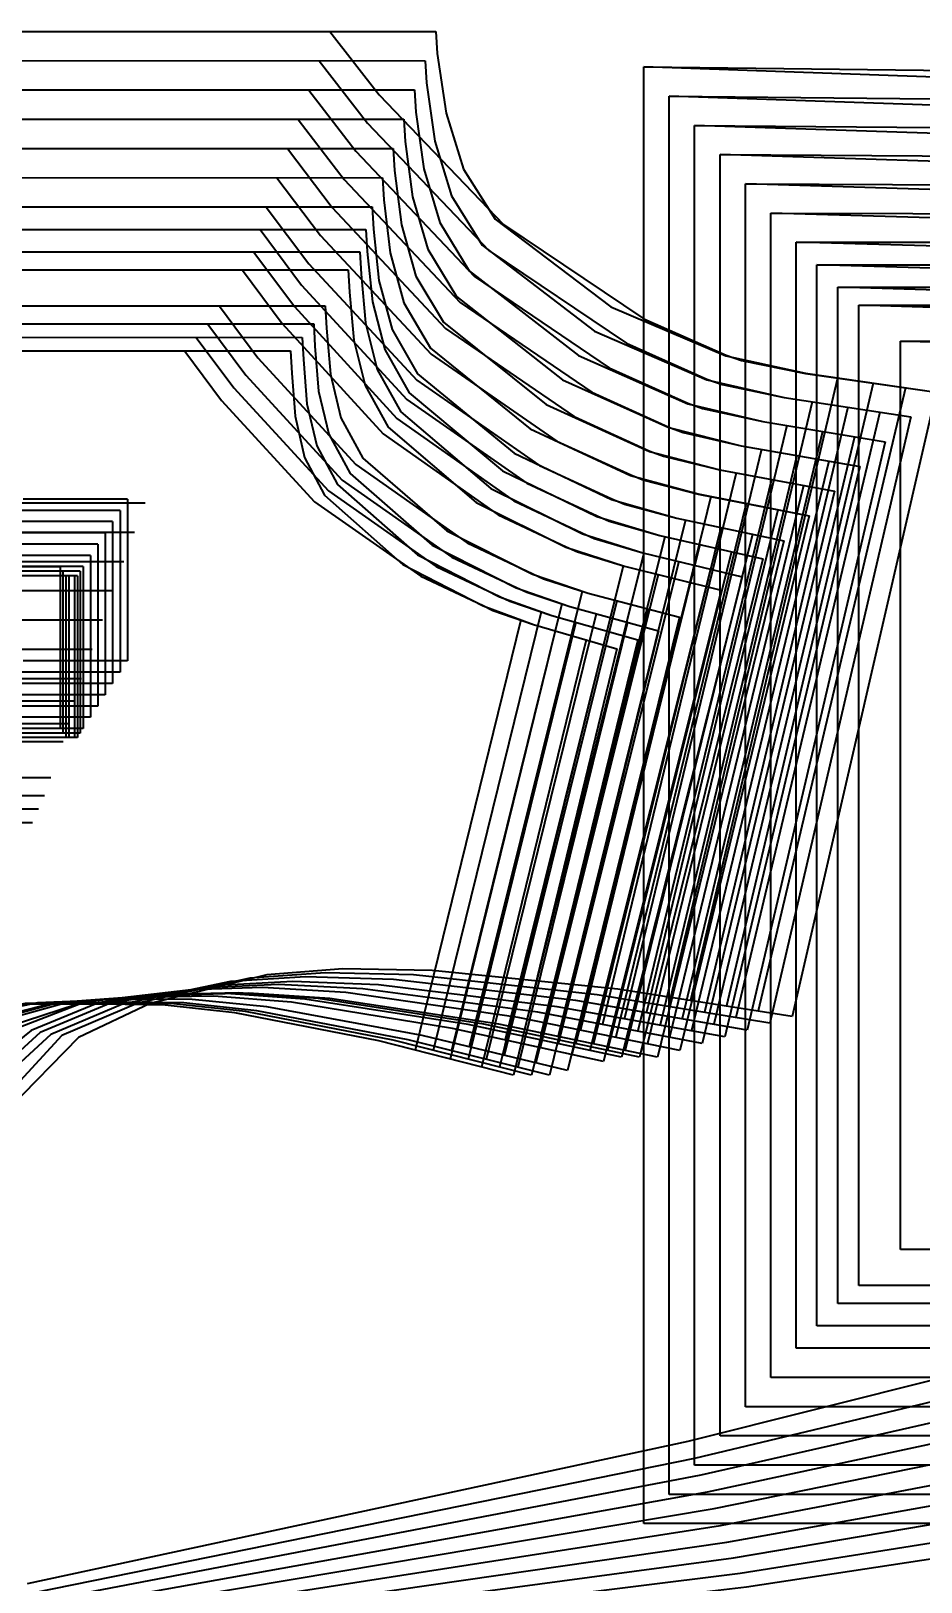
# Model space of a CAD drawing. Extents: x -1.7 to 64.2, y -0.8 to 34.5.
# Drawn here: x 21.73 to 31.47, y 17.51 to 34.49 of the extents above; entities that cross this region are included whole.
import ezdxf

# ---------------------------------------------------------------- set-up
doc = ezdxf.new("R2010")
doc.units = 0

# ---------------------------------------------------------------- blocks, each defined once
blk = doc.blocks.new('GMX1006S18FR_42')
at = {"layer": '1'}
for points in [[(1.812, 30.9967), (24.573, 30.9891)], [(24.573, 30.9891), (24.5872, 30.7468), (24.6223, 30.2732), (24.7262, 29.8227), (24.9449, 29.4085), (25.8013, 28.6515), (26.6773, 28.1969), (26.6773, 28.1969), (26.6773, 28.1969), (26.6773, 28.1969), (26.6773, 28.1969), (27.2299, 27.9935), (28.1419, 27.7293)], [(28.1419, 27.7293), (27.0101, 23.0613)], [(27.0101, 23.0613), (25.5375, 23.4354), (23.9627, 23.7436), (23.201, 23.8275), (22.5436, 23.8377), (21.6219, 23.8372), (20.962, 23.7278), (20.3433, 23.4656), (20.0569, 23.2796), (19.6646, 22.8106), (19.6018, 22.7076), (19.4906, 22.4668), (19.391, 22.1393), (19.3659, 22.0395)]]:
    blk.add_lwpolyline(points, dxfattribs=at)
at = {"layer": '5'}
blk.add_line((7.6698, 25.8288), (21.748, 25.8288), dxfattribs=at)
at = {"layer": '6'}
blk.add_line((1.812, 30.9967), (24.573, 30.9891), dxfattribs=at)
at = {"layer": '7'}
blk.add_line((7.6698, 25.8288), (21.748, 25.8288), dxfattribs=at)
at = {"layer": '8'}
for p, q in [((22.0502, 28.6271), (20.9085, 28.6271)), ((22.0502, 28.6271), (22.0502, 26.8554)), ((27.0896, 28.0452), (25.9355, 23.3343)), ((27.4654, 27.9256), (26.3181, 23.2371)), ((27.8057, 27.8269), (26.6602, 23.1503)), ((22.0502, 26.8554), (20.9085, 26.8554))]:
    blk.add_line(p, q, dxfattribs=at)
blk.add_lwpolyline([(23.4151, 30.9875), (23.817, 30.4479), (24.8355, 29.3376), (25.9967, 28.5229), (26.6799, 28.2024), (26.786, 28.1493), (27.23, 27.9939), (28.1419, 27.7293)], dxfattribs=at)
blk = doc.blocks.new('GMX1006S18FR_44')
at = {"layer": '1'}
for points in [[(1.5836, 31.1443), (24.6991, 31.1368)], [(24.6991, 31.1368), (24.7133, 30.8945), (24.751, 30.4106), (24.8588, 29.9506), (25.0839, 29.5282), (25.962, 28.7578), (26.859, 28.2966), (26.859, 28.2966), (26.859, 28.2966), (26.859, 28.2966), (26.859, 28.2966), (27.4294, 28.092), (28.3702, 27.8278)], [(28.3702, 27.8278), (27.2069, 23.0614)], [(27.2069, 23.0614), (25.6951, 23.4434), (24.0787, 23.7575), (23.297, 23.8426), (22.6222, 23.8522), (21.6704, 23.8447), (21.0462, 23.7262), (20.4439, 23.4622), (20.1291, 23.2383), (19.7079, 22.6894), (19.6478, 22.582), (19.5438, 22.3323), (19.4545, 21.9946), (19.4328, 21.8919)]]:
    blk.add_lwpolyline(points, dxfattribs=at)
at = {"layer": '5'}
blk.add_line((7.7367, 25.9765), (21.815, 25.9765), dxfattribs=at)
at = {"layer": '6'}
blk.add_line((1.5836, 31.1443), (24.6991, 31.1368), dxfattribs=at)
at = {"layer": '7'}
blk.add_line((7.7367, 25.9765), (21.815, 25.9765), dxfattribs=at)
at = {"layer": '8'}
for p, q in [((22.0818, 28.5779), (20.9401, 28.5779)), ((22.0818, 28.5779), (22.0818, 26.8062)), ((27.3141, 28.1334), (26.1335, 23.3326)), ((27.691, 28.0188), (26.516, 23.236)), ((28.0321, 27.9229), (26.8585, 23.1495)), ((22.0818, 26.8062), (20.9401, 26.8062))]:
    blk.add_line(p, q, dxfattribs=at)
blk.add_lwpolyline([(23.5412, 31.1352), (23.9499, 30.5863), (24.9857, 29.4569), (26.1666, 28.6281), (26.8616, 28.3021), (26.9712, 28.2484), (27.4295, 28.0923), (28.3702, 27.8278)], dxfattribs=at)
blk = doc.blocks.new('GMX1006S18FR_46')
at = {"layer": '1'}
for points in [[(1.3553, 31.2919), (24.8251, 31.2845)], [(24.8251, 31.2845), (24.8393, 31.0422), (24.8794, 30.548), (24.9912, 30.0785), (25.2225, 29.6478), (26.1221, 28.8637), (27.0399, 28.3956), (27.0399, 28.3956), (27.0399, 28.3956), (27.0399, 28.3956), (27.0399, 28.3956), (27.6284, 28.19), (28.5984, 27.9263)], [(28.5984, 27.9263), (27.4036, 23.0615)], [(27.4036, 23.0615), (25.8568, 23.4486), (24.203, 23.7661), (23.4034, 23.8513), (22.7135, 23.8595), (21.7332, 23.8421), (21.1056, 23.7158), (20.4967, 23.4199), (20.1952, 23.1967), (19.7966, 22.6562), (19.7304, 22.533), (19.617, 22.2471), (19.5225, 21.8614), (19.4998, 21.7443)]]:
    blk.add_lwpolyline(points, dxfattribs=at)
at = {"layer": '5'}
blk.add_line((7.8037, 26.1242), (21.8819, 26.1242), dxfattribs=at)
at = {"layer": '6'}
blk.add_line((1.3553, 31.2919), (24.8251, 31.2845), dxfattribs=at)
at = {"layer": '7'}
blk.add_line((7.8037, 26.1242), (21.8819, 26.1242), dxfattribs=at)
at = {"layer": '8'}
for p, q in [((22.1133, 28.5287), (20.9716, 28.5287)), ((22.1133, 28.5287), (22.1133, 26.757)), ((27.5383, 28.2215), (26.3311, 23.3299)), ((27.9166, 28.1118), (26.7136, 23.2342)), ((28.2585, 28.0188), (27.0566, 23.1484)), ((22.1133, 26.757), (20.9716, 26.757))]:
    blk.add_line(p, q, dxfattribs=at)
blk.add_lwpolyline([(23.6672, 31.2829), (24.0827, 30.7247), (25.1355, 29.5759), (26.336, 28.7329), (27.0425, 28.4011), (27.1557, 28.3468), (27.6285, 28.1902), (28.5984, 27.9263)], dxfattribs=at)
blk = doc.blocks.new('GMX1006S18FR_48')
at = {"layer": '1'}
for points in [[(1.127, 31.4887), (24.9511, 31.4814)], [(24.9511, 31.4814), (24.9654, 31.2391), (25.0078, 30.7346), (25.1234, 30.2556), (25.361, 29.8165), (26.282, 29.0186), (27.2205, 28.5435), (27.2205, 28.5435), (27.2205, 28.5435), (27.2205, 28.5435), (27.2205, 28.5435), (27.8273, 28.337), (28.8267, 28.074)], [(28.8267, 28.074), (27.6004, 23.1108)], [(27.6004, 23.1108), (26.0119, 23.4953), (24.3143, 23.8077), (23.4941, 23.8887), (22.7869, 23.8917), (21.805, 23.8547), (21.1895, 23.7248), (20.5641, 23.3984), (20.239, 23.1359), (19.8207, 22.5157), (19.7591, 22.3833), (19.6584, 22.0785), (19.5833, 21.6709), (19.5668, 21.5475)]]:
    blk.add_lwpolyline(points, dxfattribs=at)
at = {"layer": '5'}
blk.add_line((7.8707, 26.3211), (21.9489, 26.3211), dxfattribs=at)
at = {"layer": '6'}
blk.add_line((1.127, 31.4887), (24.9511, 31.4814), dxfattribs=at)
at = {"layer": '7'}
blk.add_line((7.8707, 26.3211), (21.9489, 26.3211), dxfattribs=at)
at = {"layer": '8'}
for p, q in [((22.1448, 28.5287), (21.0031, 28.5287)), ((22.1448, 28.5287), (22.1448, 26.757)), ((27.7628, 28.359), (26.5273, 23.3705)), ((28.1423, 28.2542), (26.9102, 23.2779)), ((28.485, 28.164), (27.2544, 23.1946)), ((22.1448, 26.757), (21.0031, 26.757))]:
    blk.add_line(p, q, dxfattribs=at)
blk.add_lwpolyline([(23.7933, 31.4798), (24.2154, 30.9122), (25.285, 29.7441), (26.5051, 28.8865), (27.2231, 28.549), (27.34, 28.4941), (27.8273, 28.3371), (28.8267, 28.074)], dxfattribs=at)
blk = doc.blocks.new('GMX1006S18FR_52')
at = {"layer": '1'}
for points in [[(0.6702, 31.8823), (25.2033, 31.8753)], [(25.2033, 31.8753), (25.2175, 31.633), (25.265, 31.108), (25.3884, 30.6099), (25.6385, 30.1542), (26.6026, 29.3294), (27.5829, 28.8406), (27.5829, 28.8406), (27.5829, 28.8406), (27.5829, 28.8406), (27.5829, 28.8406), (28.2257, 28.632), (29.2832, 28.3695)], [(29.2832, 28.3695), (27.9939, 23.2094)], [(27.9939, 23.2094), (26.3437, 23.5734), (24.5822, 23.8607), (23.7326, 23.927), (23.0014, 23.9153), (21.9725, 23.8489), (21.287, 23.676), (20.6311, 23.2682), (20.3172, 22.9761), (19.9339, 22.3111), (19.8704, 22.151), (19.7725, 21.7854), (19.7118, 21.3004), (19.7007, 21.1539)]]:
    blk.add_lwpolyline(points, dxfattribs=at)
at = {"layer": '5'}
blk.add_line((8.0046, 26.715), (22.0828, 26.715), dxfattribs=at)
at = {"layer": '6'}
blk.add_line((0.6702, 31.8823), (25.2033, 31.8753), dxfattribs=at)
at = {"layer": '7'}
blk.add_line((8.0046, 26.715), (22.0828, 26.715), dxfattribs=at)
at = {"layer": '8'}
for p, q in [((22.208, 28.5288), (21.0663, 28.5288)), ((22.208, 28.5288), (22.208, 26.7571)), ((28.2123, 28.6364), (26.9182, 23.4467)), ((28.5942, 28.5405), (27.3027, 23.362)), ((28.9381, 28.4551), (27.6494, 23.2854)), ((22.208, 26.7571), (21.0663, 26.7571))]:
    blk.add_line(p, q, dxfattribs=at)
blk.add_lwpolyline([(24.0454, 31.8737), (24.481, 31.2873), (25.585, 30.0809), (26.8443, 29.195), (27.5855, 28.8462), (27.7095, 28.7901), (28.2257, 28.6319), (29.2832, 28.3695)], dxfattribs=at)
blk = doc.blocks.new('GMX1006S18FR_54')
at = {"layer": '1'}
for points in [[(0.4419, 32.0791), (25.3294, 32.0722)], [(25.3294, 32.0722), (25.3436, 31.8299), (25.3935, 31.2946), (25.5207, 30.7869), (25.7771, 30.3228), (26.7627, 29.4842), (27.7639, 28.9885), (27.7639, 28.9885), (27.7639, 28.9885), (27.7639, 28.9885), (27.7639, 28.9885), (28.4248, 28.779), (29.5115, 28.5172)], [(29.5115, 28.5172), (28.1907, 23.2588)], [(28.1907, 23.2588), (26.5158, 23.6156), (24.7286, 23.8936), (23.8672, 23.9547), (23.1264, 23.9373), (22.0405, 23.8558), (21.3145, 23.6588), (20.6586, 23.1975), (20.3374, 22.8564), (19.967, 22.1037), (19.9088, 21.9443), (19.8217, 21.5814), (19.7747, 21.1019), (19.7677, 20.9572)]]:
    blk.add_lwpolyline(points, dxfattribs=at)
at = {"layer": '5'}
blk.add_line((8.0716, 26.9119), (22.1498, 26.9119), dxfattribs=at)
at = {"layer": '6'}
blk.add_line((0.4419, 32.0791), (25.3294, 32.0722), dxfattribs=at)
at = {"layer": '7'}
blk.add_line((8.0716, 26.9119), (22.1498, 26.9119), dxfattribs=at)
at = {"layer": '8'}
for p, q in [((28.4374, 28.776), (27.1145, 23.4881)), ((22.2396, 28.5288), (21.0979, 28.5288)), ((22.2396, 28.5288), (22.2396, 26.7571)), ((28.8202, 28.6836), (27.4993, 23.4061)), ((29.1648, 28.6006), (27.8471, 23.332)), ((22.2396, 26.7571), (21.0979, 26.7571))]:
    blk.add_line(p, q, dxfattribs=at)
blk.add_lwpolyline([(24.1715, 32.0706), (24.6137, 31.4749), (25.7347, 30.2489), (27.0137, 29.3486), (27.7665, 28.994), (27.8942, 28.9373), (28.4247, 28.7788), (29.5115, 28.5172)], dxfattribs=at)
blk = doc.blocks.new('GMX1006S18FR_56')
at = {"layer": '1'}
for points in [[(0.2136, 32.3252), (25.3964, 32.3185)], [(25.3964, 32.3185), (25.4106, 32.0762), (25.4666, 31.5264), (25.6018, 31.0057), (25.8695, 30.5309), (26.89, 29.6776), (27.9235, 29.1768), (27.9235, 29.1768), (27.9235, 29.1768), (27.9235, 29.1768), (27.9235, 29.1768), (28.6108, 28.9695), (29.7398, 28.7143)], [(29.7398, 28.7143), (28.3875, 23.259)], [(28.3875, 23.259), (26.6881, 23.6201), (24.8749, 23.9012), (24.001, 23.9628), (23.2494, 23.9448), (22.1325, 23.8558), (21.4104, 23.655), (20.7158, 23.1353), (20.3841, 22.7664), (20.0107, 21.9605), (19.9532, 21.7859), (19.8717, 21.3897), (19.8373, 20.8685), (19.8347, 20.7114)]]:
    blk.add_lwpolyline(points, dxfattribs=at)
at = {"layer": '5'}
blk.add_line((8.1386, 27.1582), (22.2168, 27.1582), dxfattribs=at)
at = {"layer": '6'}
blk.add_line((0.2136, 32.3252), (25.3964, 32.3185), dxfattribs=at)
at = {"layer": '7'}
blk.add_line((8.1386, 27.1582), (22.2168, 27.1582), dxfattribs=at)
at = {"layer": '8'}
for p, q in [((28.6648, 28.9573), (27.3077, 23.4885)), ((29.0489, 28.8702), (27.6932, 23.4065)), ((29.3945, 28.7922), (28.0401, 23.3328)), ((22.2712, 28.5782), (21.1294, 28.5782)), ((22.2712, 28.5782), (22.2712, 26.8065)), ((22.2712, 26.8065), (21.1294, 26.8065))]:
    blk.add_line(p, q, dxfattribs=at)
blk.add_lwpolyline([(24.2385, 32.3169), (24.6929, 31.7091), (25.8437, 30.459), (27.1549, 29.5424), (27.9261, 29.1823), (28.0591, 29.1255), (28.6108, 28.9691), (29.7398, 28.7143)], dxfattribs=at)
blk = doc.blocks.new('GMX1006S18FR_58')
at = {"layer": '1'}
for points in [[(-0.0146, 32.5712), (25.4634, 32.5647)], [(25.4634, 32.5647), (25.4776, 32.3224), (25.5395, 31.758), (25.6827, 31.2242), (25.9616, 30.7386), (27.0168, 29.8702), (28.0826, 29.3641), (28.0826, 29.3641), (28.0826, 29.3641), (28.0826, 29.3641), (28.0826, 29.3641), (28.7966, 29.1593), (29.9681, 28.9113)], [(29.9681, 28.9113), (28.5843, 23.2591)], [(28.5843, 23.2591), (26.8506, 23.6201), (25.0013, 23.8991), (24.1102, 23.9582), (23.3442, 23.9367), (22.2315, 23.8356), (21.4945, 23.5949), (20.7973, 23.0734), (20.4477, 22.6599), (20.0668, 21.7683), (20.0094, 21.5857), (19.9303, 21.172), (19.9021, 20.629), (19.9017, 20.4655)]]:
    blk.add_lwpolyline(points, dxfattribs=at)
at = {"layer": '5'}
blk.add_line((8.2056, 27.4044), (22.2838, 27.4044), dxfattribs=at)
at = {"layer": '6'}
blk.add_line((-0.0146, 32.5712), (25.4634, 32.5647), dxfattribs=at)
at = {"layer": '7'}
blk.add_line((8.2056, 27.4044), (22.2838, 27.4044), dxfattribs=at)
at = {"layer": '8'}
for p, q in [((28.8924, 29.139), (27.5012, 23.4893)), ((29.2776, 29.0571), (27.8877, 23.4091)), ((29.6241, 28.9839), (28.2335, 23.3346)), ((22.3028, 28.6275), (21.1611, 28.6275)), ((22.3028, 28.6275), (22.3028, 26.8558)), ((22.3028, 26.8558), (21.1611, 26.8558))]:
    blk.add_line(p, q, dxfattribs=at)
blk.add_lwpolyline([(24.3055, 32.5631), (24.7719, 31.9431), (25.9523, 30.6685), (27.2957, 29.7354), (28.0852, 29.3696), (28.2236, 29.3127), (28.7965, 29.1588), (29.9681, 28.9113)], dxfattribs=at)
blk = doc.blocks.new('GMX1006S18FR_60')
at = {"layer": '1'}
for points in [[(-0.2922, 32.8911), (25.5796, 32.8848)], [(25.5796, 32.8848), (25.5938, 32.6425), (25.6617, 32.0636), (25.8129, 31.5166), (26.1029, 31.0202), (27.193, 30.1369), (28.2911, 29.6256), (28.2911, 29.6256), (28.2911, 29.6256), (28.2911, 29.6256), (28.2911, 29.6256), (29.0316, 29.4233), (30.2456, 29.1822)], [(30.2456, 29.1822), (28.8303, 23.3331)], [(28.8303, 23.3331), (27.0615, 23.6916), (25.1752, 23.966), (24.2667, 24.0214), (23.4862, 23.9954), (22.3204, 23.8616), (21.6143, 23.5879), (20.9099, 23.052), (20.5448, 22.5873), (20.1645, 21.5999), (20.1072, 21.4022), (20.0319, 20.9555), (20.0145, 20.3708), (20.0179, 20.195)]]:
    blk.add_lwpolyline(points, dxfattribs=at)
at = {"layer": '5'}
blk.add_line((8.3218, 27.7245), (22.4, 27.7245), dxfattribs=at)
at = {"layer": '6'}
blk.add_line((-0.2922, 32.8911), (25.5796, 32.8848), dxfattribs=at)
at = {"layer": '7'}
blk.add_line((8.3218, 27.7245), (22.4, 27.7245), dxfattribs=at)
at = {"layer": '8'}
for p, q in [((29.1693, 29.396), (27.7428, 23.5584)), ((29.5556, 29.3188), (28.1301, 23.48)), ((29.903, 29.25), (28.4755, 23.4075)), ((22.3836, 28.7507), (21.2419, 28.7507)), ((22.3836, 28.7507), (22.3836, 26.979)), ((22.3836, 26.979), (21.2419, 26.979))]:
    blk.add_line(p, q, dxfattribs=at)
blk.add_lwpolyline([(24.4217, 32.8832), (24.9002, 32.251), (26.1102, 30.952), (27.4858, 30.0026), (28.2937, 29.6311), (28.4375, 29.5742), (29.0316, 29.4226), (30.2456, 29.1822)], dxfattribs=at)
blk = doc.blocks.new('GMX1006S18FR_62')
at = {"layer": '1'}
for points in [[(-0.5696, 33.211), (25.6958, 33.2049)], [(25.6958, 33.2049), (25.71, 32.9626), (25.7839, 32.3691), (25.9431, 31.809), (26.2443, 31.3019), (27.3693, 30.4036), (28.4997, 29.8871), (28.4997, 29.8871), (28.4997, 29.8871), (28.4997, 29.8871), (28.4997, 29.8871), (29.2667, 29.6872), (30.5231, 29.4531)], [(30.5231, 29.4531), (29.0763, 23.4071)], [(29.0763, 23.4071), (27.2782, 23.7502), (25.3618, 24.0065), (24.4398, 24.0522), (23.6485, 24.0167), (22.4518, 23.8473), (21.734, 23.5502), (21.0056, 22.9614), (20.6429, 22.4701), (20.2807, 21.4383), (20.2205, 21.2249), (20.1431, 20.7434), (20.129, 20.1138), (20.1341, 19.9245)]]:
    blk.add_lwpolyline(points, dxfattribs=at)
at = {"layer": '5'}
blk.add_line((8.438, 28.0446), (22.5162, 28.0446), dxfattribs=at)
at = {"layer": '6'}
blk.add_line((-0.5696, 33.211), (25.6958, 33.2049), dxfattribs=at)
at = {"layer": '7'}
blk.add_line((8.438, 28.0446), (22.5162, 28.0446), dxfattribs=at)
at = {"layer": '8'}
for p, q in [((29.4464, 29.6538), (27.983, 23.6208)), ((29.8336, 29.5811), (28.3717, 23.5465)), ((30.1819, 29.5164), (28.7172, 23.4781)), ((22.4644, 28.8739), (21.3227, 28.8739)), ((22.4644, 28.8739), (22.4644, 27.1022)), ((22.4644, 27.1022), (21.3227, 27.1022))]:
    blk.add_line(p, q, dxfattribs=at)
blk.add_lwpolyline([(24.5379, 33.2033), (25.0285, 32.559), (26.2682, 31.2356), (27.676, 30.2697), (28.5023, 29.8926), (28.6514, 29.8356), (29.2667, 29.6864), (30.5231, 29.4531)], dxfattribs=at)
blk = doc.blocks.new('GMX1006S18FR_64')
at = {"layer": '1'}
for points in [[(-0.8472, 33.5309), (25.812, 33.525)], [(25.812, 33.525), (25.8262, 33.2827), (25.9063, 32.6747), (26.0735, 32.1016), (26.386, 31.5838), (27.5458, 30.6708), (28.7086, 30.1493), (28.7086, 30.1493), (28.7086, 30.1493), (28.7086, 30.1493), (28.7086, 30.1493), (29.502, 29.9516), (30.8006, 29.724)], [(30.8006, 29.724), (29.3223, 23.4811)], [(29.3223, 23.4811), (27.4885, 23.811), (25.5354, 24.0513), (24.5964, 24.0879), (23.7914, 24.0433), (22.6024, 23.8496), (21.833, 23.5267), (21.1321, 22.8914), (20.7584, 22.3513), (20.4035, 21.23), (20.3408, 21.0079), (20.2599, 20.5065), (20.2451, 19.8511), (20.2503, 19.654)]]:
    blk.add_lwpolyline(points, dxfattribs=at)
at = {"layer": '5'}
blk.add_line((8.5542, 28.3647), (22.6324, 28.3647), dxfattribs=at)
at = {"layer": '6'}
blk.add_line((-0.8472, 33.5309), (25.812, 33.525), dxfattribs=at)
at = {"layer": '7'}
blk.add_line((8.5542, 28.3647), (22.6324, 28.3647), dxfattribs=at)
at = {"layer": '8'}
for p, q in [((29.7237, 29.9128), (28.2233, 23.6841)), ((30.1118, 29.8442), (28.6135, 23.6136)), ((30.4608, 29.7833), (28.9591, 23.5489)), ((22.5452, 28.9971), (21.4035, 28.9971)), ((22.5452, 28.9971), (22.5452, 27.2254)), ((22.5452, 27.2254), (21.4035, 27.2254))]:
    blk.add_line(p, q, dxfattribs=at)
blk.add_lwpolyline([(24.6541, 33.5234), (25.1568, 32.867), (26.4264, 31.5194), (27.8665, 30.5374), (28.7112, 30.1548), (28.8657, 30.0977), (29.502, 29.9507), (30.8006, 29.724)], dxfattribs=at)
blk = doc.blocks.new('GMX1006S18FR_66')
at = {"layer": '1'}
for points in [[(-1.1246, 33.8508), (25.9282, 33.8451)], [(25.9282, 33.8451), (25.9424, 33.6028), (26.0286, 32.9803), (26.2036, 32.3941), (26.5273, 31.8656), (27.7219, 30.9378), (28.9169, 30.4111), (28.9169, 30.4111), (28.9169, 30.4111), (28.9169, 30.4111), (28.9169, 30.4111), (29.737, 30.2158), (31.0781, 29.9949)], [(31.0781, 29.9949), (29.5683, 23.5551)], [(29.5683, 23.5551), (27.693, 23.8781), (25.6965, 24.1087), (24.7373, 24.1389), (23.9155, 24.0873), (22.7327, 23.8371), (21.9509, 23.5069), (21.238, 22.8522), (20.8373, 22.2225), (20.4829, 20.9336), (20.4261, 20.7143), (20.3576, 20.2205), (20.3571, 19.5768), (20.3665, 19.3835)]]:
    blk.add_lwpolyline(points, dxfattribs=at)
at = {"layer": '5'}
blk.add_line((8.6704, 28.6848), (22.7486, 28.6848), dxfattribs=at)
at = {"layer": '6'}
blk.add_line((-1.1246, 33.8508), (25.9282, 33.8451), dxfattribs=at)
at = {"layer": '7'}
blk.add_line((8.6704, 28.6848), (22.7486, 28.6848), dxfattribs=at)
at = {"layer": '8'}
for p, q in [((30.0011, 30.1723), (28.4648, 23.7507)), ((30.39, 30.1076), (28.856, 23.6828)), ((30.7396, 30.0503), (29.2014, 23.6208)), ((22.626, 29.1203), (21.4843, 29.1203)), ((22.626, 29.1203), (22.626, 27.3486)), ((22.626, 27.3486), (21.4843, 27.3486))]:
    blk.add_line(p, q, dxfattribs=at)
blk.add_lwpolyline([(24.7703, 33.8435), (25.2851, 33.175), (26.5842, 31.8032), (28.0565, 30.8048), (28.9195, 30.4166), (29.0794, 30.3593), (29.7369, 30.2146), (31.0781, 29.9949)], dxfattribs=at)
blk = doc.blocks.new('GMX1006S18FR_68')
at = {"layer": '1'}
for points in [[(-1.4022, 34.1707), (26.0444, 34.1653)], [(26.0444, 34.1653), (26.0586, 33.923), (26.1508, 33.2861), (26.3337, 32.6869), (26.6685, 32.1477), (27.8977, 31.205), (29.1248, 30.6732), (29.1248, 30.6732), (29.1248, 30.6732), (29.1248, 30.6732), (29.1248, 30.6732), (29.9716, 30.4801), (31.3556, 30.2659)], [(31.3556, 30.2659), (29.8143, 23.6292)], [(29.8143, 23.6292), (27.9262, 23.9406), (25.917, 24.1583), (24.9522, 24.1818), (24.1262, 24.124), (22.9019, 23.8503), (22.0697, 23.4957), (21.3211, 22.6856), (20.9339, 22.0801), (20.5898, 20.8397), (20.5299, 20.5948), (20.4608, 20.0443), (20.4694, 19.3281), (20.4827, 19.1131)]]:
    blk.add_lwpolyline(points, dxfattribs=at)
at = {"layer": '5'}
blk.add_line((8.7866, 29.005), (22.8648, 29.005), dxfattribs=at)
at = {"layer": '6'}
blk.add_line((-1.4022, 34.1707), (26.0444, 34.1653), dxfattribs=at)
at = {"layer": '7'}
blk.add_line((8.7866, 29.005), (22.8648, 29.005), dxfattribs=at)
at = {"layer": '8'}
for p, q in [((30.2779, 30.4301), (28.7064, 23.8175)), ((30.6682, 30.3716), (29.0986, 23.7523)), ((31.0185, 30.3177), (29.4438, 23.6928)), ((22.7068, 29.2436), (21.5651, 29.2436)), ((22.7068, 29.2436), (22.7068, 27.4719)), ((22.7068, 27.4719), (21.5651, 27.4719))]:
    blk.add_line(p, q, dxfattribs=at)
blk.add_lwpolyline([(24.8865, 34.1637), (25.4131, 33.4831), (26.7419, 32.0871), (28.2461, 31.0725), (29.1274, 30.6787), (29.2927, 30.6213), (29.9716, 30.4788), (31.3556, 30.2659)], dxfattribs=at)
blk = doc.blocks.new('GMX1006S18FR_70')
at = {"layer": '1'}
for points in [[(-1.6796, 34.4906), (26.1606, 34.4854)], [(26.1606, 34.4854), (26.1748, 34.2431), (26.2731, 33.5918), (26.4639, 32.9796), (26.81, 32.4298), (28.074, 31.4726), (29.3332, 30.9358), (29.3332, 30.9358), (29.3332, 30.9358), (29.3332, 30.9358), (29.3332, 30.9358), (30.2066, 30.7447), (31.6331, 30.5368)], [(31.6331, 30.5368), (30.0603, 23.7032)], [(30.0603, 23.7032), (28.1509, 24.0037), (26.1197, 24.2086), (25.145, 24.2251), (24.3111, 24.1606), (23.035, 23.8468), (22.254, 23.4752), (21.4913, 22.6927), (21.0673, 21.9812), (20.7163, 20.5401), (20.6555, 20.2996), (20.5838, 19.7587), (20.5874, 19.0541), (20.5989, 18.8426)]]:
    blk.add_lwpolyline(points, dxfattribs=at)
at = {"layer": '5'}
blk.add_line((8.9028, 29.3251), (22.981, 29.3251), dxfattribs=at)
at = {"layer": '6'}
blk.add_line((-1.6796, 34.4906), (26.1606, 34.4854), dxfattribs=at)
at = {"layer": '7'}
blk.add_line((8.9028, 29.3251), (22.981, 29.3251), dxfattribs=at)
at = {"layer": '8'}
for p, q in [((30.5555, 30.6909), (28.948, 23.8839)), ((30.9465, 30.6362), (29.3414, 23.8214)), ((31.2974, 30.5853), (29.6864, 23.7646)), ((22.7876, 29.3668), (21.6459, 29.3668)), ((22.7876, 29.3668), (22.7876, 27.5951)), ((22.7876, 27.5951), (21.6459, 27.5951))]:
    blk.add_line(p, q, dxfattribs=at)
blk.add_lwpolyline([(25.0027, 34.4838), (25.5414, 33.7912), (26.8998, 32.3712), (28.4362, 31.3406), (29.3358, 30.9413), (29.5065, 30.8838), (30.2066, 30.7433), (31.6331, 30.5368)], dxfattribs=at)
blk = doc.blocks.new('GMX1006S18BK_48')
at = {"layer": '1'}
for points in [[(31.2439, 31.0951), (39.998, 31.0951), (39.998, 31.0951), (48.8991, 31.0952), (48.8992, 31.0951), (49.6864, 31.0951)], [(31.2439, 21.1542), (31.2439, 31.0951)], [(59.1982, 21.1542), (31.2439, 21.1542)]]:
    blk.add_lwpolyline(points, dxfattribs=at)
at = {"layer": '6'}
blk.add_line((59.1982, 21.1542), (31.2439, 21.1542), dxfattribs=at)
at = {"layer": '8'}
blk.add_lwpolyline([(48.8992, 31.0951), (39.998, 30.7998), (31.2439, 31.0951)], dxfattribs=at)
blk = doc.blocks.new('GMX1006S18BK_52')
at = {"layer": '1'}
for points in [[(30.7873, 20.7606), (30.7873, 31.4889)], [(30.7873, 31.4889), (40.2304, 31.4889), (40.2304, 31.4889), (49.0332, 31.4889), (49.0332, 31.4889), (49.8204, 31.4889)], [(59.529, 20.7606), (30.7873, 20.7606)]]:
    blk.add_lwpolyline(points, dxfattribs=at)
at = {"layer": '6'}
blk.add_line((59.529, 20.7606), (30.7873, 20.7606), dxfattribs=at)
at = {"layer": '8'}
blk.add_lwpolyline([(49.0332, 31.4889), (40.2304, 31.1936), (30.7873, 31.4889)], dxfattribs=at)
blk = doc.blocks.new('GMX1006S18BK_54')
at = {"layer": '1'}
for points in [[(30.559, 20.5637), (30.559, 31.6857)], [(30.559, 31.6857), (40.3466, 31.6857), (40.3466, 31.6857), (49.1002, 31.6857), (49.1002, 31.6857), (49.8874, 31.6857)], [(59.6944, 20.5637), (30.559, 20.5637)]]:
    blk.add_lwpolyline(points, dxfattribs=at)
at = {"layer": '6'}
blk.add_line((59.6944, 20.5637), (30.559, 20.5637), dxfattribs=at)
at = {"layer": '8'}
blk.add_lwpolyline([(49.1002, 31.6857), (40.3466, 31.3904), (30.559, 31.6857)], dxfattribs=at)
blk = doc.blocks.new('GMX1006S18BK_56')
at = {"layer": '1'}
for points in [[(30.3306, 20.3177), (30.3306, 31.9318)], [(30.3306, 31.9318), (40.4628, 31.9318), (40.4628, 31.9318), (49.1671, 31.9318), (49.1671, 31.9318), (49.9543, 31.9318)], [(59.8597, 20.3177), (30.3306, 20.3177)]]:
    blk.add_lwpolyline(points, dxfattribs=at)
at = {"layer": '6'}
blk.add_line((59.8597, 20.3177), (30.3306, 20.3177), dxfattribs=at)
at = {"layer": '8'}
blk.add_lwpolyline([(49.1671, 31.9318), (40.4628, 31.6365), (30.3306, 31.9318)], dxfattribs=at)
blk = doc.blocks.new('GMX1006S18BK_58')
at = {"layer": '1'}
for points in [[(30.1024, 20.0716), (30.1024, 32.1778)], [(30.1024, 32.1778), (40.5789, 32.1778), (40.5789, 32.1778), (49.2341, 32.1778), (49.2342, 32.1778), (50.0213, 32.1778)], [(60.0251, 20.0716), (30.1024, 20.0716)]]:
    blk.add_lwpolyline(points, dxfattribs=at)
at = {"layer": '6'}
blk.add_line((60.0251, 20.0716), (30.1024, 20.0716), dxfattribs=at)
at = {"layer": '8'}
blk.add_lwpolyline([(49.2342, 32.1778), (40.5789, 31.8825), (30.1024, 32.1778)], dxfattribs=at)
blk = doc.blocks.new('GMX1006S18BK_60')
at = {"layer": '1'}
for points in [[(29.8249, 19.7517), (29.8249, 32.4977)], [(29.8249, 32.4977), (40.6952, 32.4729), (40.6952, 32.4729), (49.3504, 32.4485), (49.3504, 32.4485), (50.1376, 32.4485)], [(60.2398, 19.7517), (29.8249, 19.7517)]]:
    blk.add_lwpolyline(points, dxfattribs=at)
at = {"layer": '6'}
blk.add_line((60.2398, 19.7517), (29.8249, 19.7517), dxfattribs=at)
at = {"layer": '8'}
blk.add_lwpolyline([(49.3504, 32.4485), (40.6952, 32.1776), (29.8249, 32.4977)], dxfattribs=at)
blk = doc.blocks.new('GMX1006S18BK_62')
at = {"layer": '1'}
for points in [[(29.5474, 19.4318), (29.5474, 32.8176)], [(29.5474, 32.8176), (40.8114, 32.768), (40.8114, 32.768), (49.4666, 32.7192), (49.4666, 32.7192), (50.2538, 32.7192)], [(60.4544, 19.4318), (29.5474, 19.4318)]]:
    blk.add_lwpolyline(points, dxfattribs=at)
at = {"layer": '6'}
blk.add_line((60.4544, 19.4318), (29.5474, 19.4318), dxfattribs=at)
at = {"layer": '8'}
blk.add_lwpolyline([(49.4666, 32.7192), (40.8114, 32.4727), (29.5474, 32.8176)], dxfattribs=at)
blk = doc.blocks.new('GMX1006S18BK_64')
at = {"layer": '1'}
for points in [[(29.2699, 19.1119), (29.2699, 33.1375)], [(29.2699, 33.1375), (40.8784, 33.0627), (40.8784, 33.0627), (49.5828, 32.9899), (49.5828, 32.9899), (50.37, 32.9899)], [(60.669, 19.1119), (29.2699, 19.1119)]]:
    blk.add_lwpolyline(points, dxfattribs=at)
at = {"layer": '6'}
blk.add_line((60.669, 19.1119), (29.2699, 19.1119), dxfattribs=at)
at = {"layer": '8'}
blk.add_lwpolyline([(49.5828, 32.9899), (40.8784, 32.7674), (29.2699, 33.1375)], dxfattribs=at)
blk = doc.blocks.new('GMX1006S18BK_66')
at = {"layer": '1'}
for points in [[(28.9924, 18.792), (28.9924, 33.4574)], [(28.9924, 33.4574), (40.9454, 33.3578), (40.9454, 33.3578), (49.6989, 33.2606), (49.699, 33.2606), (50.4862, 33.2606)], [(60.8836, 18.792), (28.9924, 18.792)]]:
    blk.add_lwpolyline(points, dxfattribs=at)
at = {"layer": '6'}
blk.add_line((60.8836, 18.792), (28.9924, 18.792), dxfattribs=at)
at = {"layer": '8'}
blk.add_lwpolyline([(49.699, 33.2606), (40.9454, 33.0625), (28.9924, 33.4574)], dxfattribs=at)
blk = doc.blocks.new('GMX1006S18BK_68')
at = {"layer": '1'}
for points in [[(28.7149, 18.4721), (28.7149, 33.7773)], [(28.7149, 33.7773), (40.9632, 33.6525), (40.9632, 33.6525), (49.8151, 33.5313), (49.8152, 33.5313), (50.6024, 33.5313)], [(61.0982, 18.4721), (28.7149, 18.4721)]]:
    blk.add_lwpolyline(points, dxfattribs=at)
at = {"layer": '6'}
blk.add_line((61.0982, 18.4721), (28.7149, 18.4721), dxfattribs=at)
at = {"layer": '8'}
blk.add_lwpolyline([(49.8152, 33.5313), (40.9632, 33.3572), (28.7149, 33.7773)], dxfattribs=at)
blk = doc.blocks.new('GMX1006S18BK_70')
at = {"layer": '1'}
for points in [[(28.4374, 18.1522), (28.4374, 34.0972)], [(28.4374, 34.0972), (40.981, 33.9476), (40.981, 33.9476), (49.9313, 33.802), (49.9314, 33.802), (50.7185, 33.802)], [(61.3127, 18.1522), (28.4374, 18.1522)]]:
    blk.add_lwpolyline(points, dxfattribs=at)
at = {"layer": '6'}
blk.add_line((61.3127, 18.1522), (28.4374, 18.1522), dxfattribs=at)
at = {"layer": '8'}
blk.add_lwpolyline([(49.9314, 33.802), (40.981, 33.6523), (28.4374, 34.0972)], dxfattribs=at)
blk = doc.blocks.new('GMX1006S18ST_52')
at = {"layer": '1'}
blk.add_lwpolyline([(22.3679, 16.6132), (29.561, 17.4606), (36.5613, 18.5247), (39.9597, 19.2384), (41.9797, 19.9207), (42.7121, 20.2099)], dxfattribs=at)
blk = doc.blocks.new('GMX1006S18ST_54')
at = {"layer": '1'}
blk.add_lwpolyline([(22.2931, 16.7116), (29.4887, 17.6091), (36.4898, 18.7223), (39.8872, 19.46), (41.9049, 20.1569), (42.6373, 20.4461)], dxfattribs=at)
blk = doc.blocks.new('GMX1006S18ST_56')
at = {"layer": '1'}
blk.add_lwpolyline([(22.2183, 16.81), (29.4175, 17.7791), (36.4197, 18.9624), (39.8158, 19.7344), (41.8301, 20.4522), (42.5625, 20.7414)], dxfattribs=at)
blk = doc.blocks.new('GMX1006S18ST_58')
at = {"layer": '1'}
blk.add_lwpolyline([(22.1435, 16.9084), (29.3463, 17.9491), (36.3497, 19.2025), (39.7443, 20.0089), (41.7553, 20.7475), (42.4877, 21.0367)], dxfattribs=at)
blk = doc.blocks.new('GMX1006S18ST_60')
at = {"layer": '1'}
blk.add_lwpolyline([(22.0687, 17.0068), (29.2758, 18.1334), (36.2805, 19.4709), (39.6735, 20.3185), (41.6805, 21.0821), (42.4129, 21.3713)], dxfattribs=at)
blk = doc.blocks.new('GMX1006S18ST_62')
at = {"layer": '1'}
blk.add_lwpolyline([(21.9939, 17.1052), (29.2053, 18.3177), (36.2113, 19.7393), (39.6027, 20.6281), (41.6057, 21.4167), (42.3381, 21.7059)], dxfattribs=at)
blk = doc.blocks.new('GMX1006S18ST_64')
at = {"layer": '1'}
blk.add_lwpolyline([(21.9191, 17.2036), (29.1347, 18.5021), (36.1422, 20.0077), (39.5319, 20.9377), (41.5309, 21.7513), (42.2633, 22.0405)], dxfattribs=at)
blk = doc.blocks.new('GMX1006S18ST_66')
at = {"layer": '1'}
blk.add_lwpolyline([(21.8443, 17.302), (29.0642, 18.6864), (36.073, 20.2761), (39.4611, 21.2473), (41.4561, 22.0859), (42.1885, 22.3751)], dxfattribs=at)
blk = doc.blocks.new('GMX1006S18ST_68')
at = {"layer": '1'}
blk.add_lwpolyline([(21.7695, 17.4004), (28.9937, 18.8707), (36.0039, 20.5445), (39.3903, 21.5569), (41.3813, 22.4205), (42.1137, 22.7097)], dxfattribs=at)
blk = doc.blocks.new('GMX1006S18ST_70')
at = {"layer": '1'}
blk.add_lwpolyline([(21.6947, 17.4988), (28.9232, 19.055), (35.9347, 20.8129), (39.3195, 21.8665), (41.3065, 22.7551), (42.0389, 23.0443)], dxfattribs=at)

msp = doc.modelspace()

# ---------------------------------------------------------------- block references
at = {"layer": '1'}
for name in ['GMX1006S18FR_70', 'GMX1006S18FR_68', 'GMX1006S18BK_70', 'GMX1006S18FR_66', 'GMX1006S18BK_68', 'GMX1006S18FR_64', 'GMX1006S18BK_66', 'GMX1006S18FR_62', 'GMX1006S18BK_64', 'GMX1006S18FR_60', 'GMX1006S18BK_62', 'GMX1006S18FR_58', 'GMX1006S18BK_60', 'GMX1006S18FR_56', 'GMX1006S18BK_58', 'GMX1006S18FR_54', 'GMX1006S18BK_56', 'GMX1006S18FR_52', 'GMX1006S18BK_54', 'GMX1006S18FR_48', 'GMX1006S18BK_52', 'GMX1006S18FR_46', 'GMX1006S18FR_44', 'GMX1006S18BK_48', 'GMX1006S18FR_42', 'GMX1006S18ST_70', 'GMX1006S18ST_68', 'GMX1006S18ST_66', 'GMX1006S18ST_64', 'GMX1006S18ST_62', 'GMX1006S18ST_60', 'GMX1006S18ST_58', 'GMX1006S18ST_56', 'GMX1006S18ST_54', 'GMX1006S18ST_52']:
    msp.add_blockref(name, (0, 0), dxfattribs=at)

doc.saveas('drawing.dxf')
